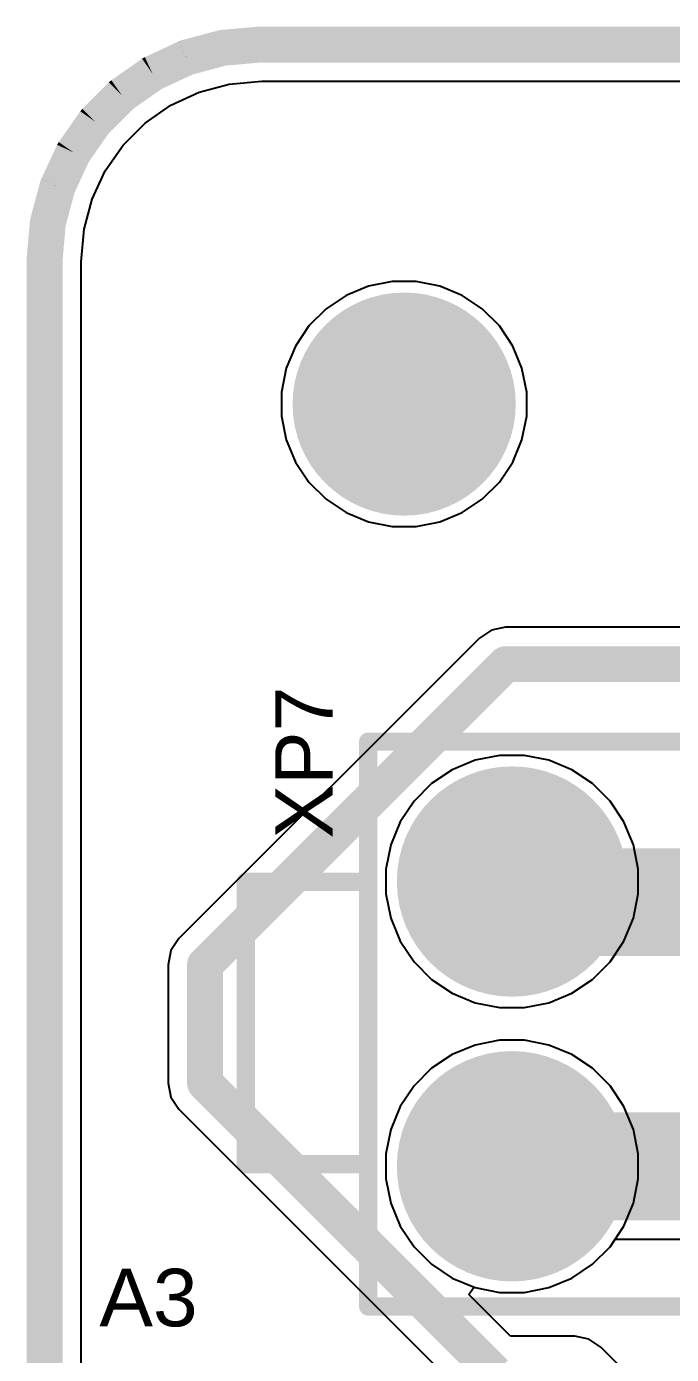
# Model space of a CAD drawing. Header units: inches. Extents: x -0.01 to 4.3, y -0.01 to 7.88.
# Drawn here: x -0.01 to 0.343, y 3.658 to 4.385 of the extents above; entities that cross this region are included whole.
import ezdxf

# ---------------------------------------------------------------- set-up
doc = ezdxf.new("R2010")
doc.units = ezdxf.units.IN
doc.header["$MEASUREMENT"] = 0
for name, color, linetype in [('Bottom Layer', 5, 'Continuous'), ('Bottom Solder', 6, 'Continuous'), ('Mechanical 1', 6, 'Continuous'), ('Multi-Layer', 9, 'Continuous'), ('Pad Holes', 156, 'Continuous'), ('Top Layer', 1, 'Continuous'), ('Top Overlay', 2, 'Continuous'), ('Top Solder', 216, 'Continuous')]:
    doc.layers.add(name, color=color, linetype=linetype)
doc.styles.add('Arial', font='', dxfattribs={"height": 0.2})
doc.styles.get('Arial').set_extended_font_data('Arial')

# ---------------------------------------------------------------- blocks, each defined once
blk = doc.blocks.new('B2P_VH_10')
at = {"layer": 'Bottom Layer'}
h = blk.add_hatch(color=5, dxfattribs=at)
edge = h.paths.add_edge_path()
edge.add_arc((-0.0779527, 0), 0.0590551, 0, 360)
h = blk.add_hatch(color=5, dxfattribs=at)
edge = h.paths.add_edge_path()
edge.add_arc((0.0779528, 0), 0.0590551, 0, 360)
at = {"layer": 'Bottom Solder'}
h = blk.add_hatch(color=6, dxfattribs=at)
edge = h.paths.add_edge_path()
edge.add_arc((-0.0779527, 0), 0.0630551, 0, 360)
h = blk.add_hatch(color=6, dxfattribs=at)
edge = h.paths.add_edge_path()
edge.add_arc((0.0779528, 0), 0.0630551, 0, 360)
at = {"layer": 'Multi-Layer'}
h = blk.add_hatch(color=9, dxfattribs=at)
edge = h.paths.add_edge_path()
edge.add_arc((-0.0779527, 0), 0.0590551, 0, 360)
h = blk.add_hatch(color=9, dxfattribs=at)
edge = h.paths.add_edge_path()
edge.add_arc((0.0779528, 0), 0.0590551, 0, 360)
at = {"layer": 'Pad Holes'}
h = blk.add_hatch(color=7, dxfattribs=at)
edge = h.paths.add_edge_path()
edge.add_arc((-0.0779527, 0), 0.0324803, 0, 360)
h = blk.add_hatch(color=7, dxfattribs=at)
edge = h.paths.add_edge_path()
edge.add_arc((0.0779528, 0), 0.0324803, 0, 360)
at = {"layer": 'Top Layer'}
h = blk.add_hatch(color=1, dxfattribs=at)
edge = h.paths.add_edge_path()
edge.add_arc((-0.0779527, 0), 0.0590551, 0, 360)
h = blk.add_hatch(color=1, dxfattribs=at)
edge = h.paths.add_edge_path()
edge.add_arc((0.0779528, 0), 0.0590551, 0, 360)
at = {"layer": 'Top Solder'}
h = blk.add_hatch(color=216, dxfattribs=at)
edge = h.paths.add_edge_path()
edge.add_arc((-0.0779527, 0), 0.0630551, 0, 360)
h = blk.add_hatch(color=216, dxfattribs=at)
edge = h.paths.add_edge_path()
edge.add_arc((0.0779528, 0), 0.0630551, 0, 360)
at = {"layer": 'Top Overlay'}
for points in [[(-0.0767717, 0.1456693, 0.01, 0.01, 0), (0.0777559, 0.1456693, 0.01, 0.01, 0)], [(-0.0767717, 0.1456693, 0.01, 0.01, 0), (-0.0767717, 0.0787402, 0.01, 0.01, 0)], [(0.0777559, 0.1456693, 0.01, 0.01, 0), (0.0777559, 0.0787402, 0.01, 0.01, 0)], [(-0.1547244, 0.0787402, 0.01, 0.01, 0), (0.1545276, 0.0787402, 0.01, 0.01, 0)], [(-0.1547244, 0.0787402, 0.01, 0.01, 0), (-0.1547244, -0.2450787, 0.01, 0.01, 0)], [(0.1545276, 0.0787402, 0.01, 0.01, 0), (0.1545276, -0.2450787, 0.01, 0.01, 0)], [(-0.1547244, -0.2450787, 0.01, 0.01, 0), (0.1545276, -0.2450787, 0.01, 0.01, 0)]]:
    blk.add_lwpolyline(points, format="xyseb", dxfattribs=at)
for points in [[(-0.0792717, 0.1456693, 0.005, 0.005, 1), (-0.0742717, 0.1456693, 0.005, 0.005, 1)], [(-0.0792717, 0.1456693, 0.005, 0.005, 1), (-0.0742717, 0.1456693, 0.005, 0.005, 1)], [(0.0752559, 0.1456693, 0.005, 0.005, 1), (0.0802559, 0.1456693, 0.005, 0.005, 1)], [(0.0752559, 0.1456693, 0.005, 0.005, 1), (0.0802559, 0.1456693, 0.005, 0.005, 1)], [(-0.1572244, 0.0787402, 0.005, 0.005, 1), (-0.1522244, 0.0787402, 0.005, 0.005, 1)], [(-0.1572244, 0.0787402, 0.005, 0.005, 1), (-0.1522244, 0.0787402, 0.005, 0.005, 1)], [(-0.0792717, 0.0787402, 0.005, 0.005, 1), (-0.0742717, 0.0787402, 0.005, 0.005, 1)], [(0.0752559, 0.0787402, 0.005, 0.005, 1), (0.0802559, 0.0787402, 0.005, 0.005, 1)], [(0.1520276, 0.0787402, 0.005, 0.005, 1), (0.1570276, 0.0787402, 0.005, 0.005, 1)], [(0.1520276, 0.0787402, 0.005, 0.005, 1), (0.1570276, 0.0787402, 0.005, 0.005, 1)], [(-0.1572244, -0.2450787, 0.005, 0.005, 1), (-0.1522244, -0.2450787, 0.005, 0.005, 1)], [(-0.1572244, -0.2450787, 0.005, 0.005, 1), (-0.1522244, -0.2450787, 0.005, 0.005, 1)], [(0.1520276, -0.2450787, 0.005, 0.005, 1), (0.1570276, -0.2450787, 0.005, 0.005, 1)], [(0.1520276, -0.2450787, 0.005, 0.005, 1), (0.1570276, -0.2450787, 0.005, 0.005, 1)]]:
    blk.add_lwpolyline(points, format="xyseb", close=True, dxfattribs=at)

msp = doc.modelspace()

# ---------------------------------------------------------------- hatches: boundary and pattern name
at = {"layer": 'Bottom Layer'}
h = msp.add_hatch(color=5, dxfattribs=at)
edge = h.paths.add_edge_path()
edge.add_arc((0.19685, 4.1779524), 0.0570866, 0, 360)
at = {"layer": 'Bottom Solder'}
h = msp.add_hatch(color=6, dxfattribs=at)
edge = h.paths.add_edge_path()
edge.add_arc((0.19685, 4.1779524), 0.0610866, 0, 360)
at = {"layer": 'Multi-Layer'}
h = msp.add_hatch(color=9, dxfattribs=at)
edge = h.paths.add_edge_path()
edge.add_arc((0.19685, 4.1779524), 0.0570866, 0, 360)
at = {"layer": 'Pad Holes'}
h = msp.add_hatch(color=7, dxfattribs=at)
edge = h.paths.add_edge_path()
edge.add_arc((0.19685, 4.1779524), 0.0570866, 0, 360)
at = {"layer": 'Top Layer'}
h = msp.add_hatch(color=1, dxfattribs=at)
edge = h.paths.add_edge_path()
edge.add_arc((0.19685, 4.1779524), 0.0570866, 0, 360)
at = {"layer": 'Top Solder'}
h = msp.add_hatch(color=216, dxfattribs=at)
edge = h.paths.add_edge_path()
edge.add_arc((0.19685, 4.1779524), 0.0610866, 0, 360)

# ---------------------------------------------------------------- linework, layer by layer
at = {"layer": 'Bottom Layer'}
for p, q in [((0.0691281, 4.3415315), (0.0846042, 4.3487481)), ((0.0846042, 4.3487481), (0.1010991, 4.3531677)), ((0.1010991, 4.3531677), (0.1189861, 4.3547326)), ((0.1189861, 4.3547326), (0.9892653, 4.3547326)), ((0.0551401, 4.331737), (0.0691281, 4.3415315)), ((0.0430656, 4.3196624), (0.0551401, 4.331737)), ((0.0332712, 4.3056743), (0.0430656, 4.3196624)), ((0.0260544, 4.2901981), (0.0332712, 4.3056743)), ((0.0216347, 4.2737038), (0.0260544, 4.2901981)), ((0.0200698, 4.2558167), (0.0216347, 4.2737038)), ((0.0200698, 3.6517323), (0.0200698, 4.2558167)), ((0.1772816, 4.2424609), (0.1650726, 4.2374038)), ((0.1902425, 4.245039), (0.1772816, 4.2424609)), ((0.2034575, 4.245039), (0.1902425, 4.245039)), ((0.2164184, 4.2424609), (0.2034575, 4.245039)), ((0.2286274, 4.2374038), (0.2164184, 4.2424609)), ((0.1650726, 4.2374038), (0.1540848, 4.230062)), ((0.2396152, 4.230062), (0.2286274, 4.2374038)), ((0.1540848, 4.230062), (0.1447404, 4.2207176)), ((0.2489596, 4.2207176), (0.2396152, 4.230062)), ((0.1447404, 4.2207176), (0.1373986, 4.2097298)), ((0.2563014, 4.2097298), (0.2489596, 4.2207176)), ((0.1373986, 4.2097298), (0.1323415, 4.1975208)), ((0.2613585, 4.1975208), (0.2563014, 4.2097298)), ((0.1323415, 4.1975208), (0.1297634, 4.1845599)), ((0.2639366, 4.1845599), (0.2613585, 4.1975208)), ((0.1297634, 4.1845599), (0.1297634, 4.1713449)), ((0.2639366, 4.1713449), (0.2639366, 4.1845599)), ((0.1297634, 4.1713449), (0.1323415, 4.158384)), ((0.2613585, 4.158384), (0.2639366, 4.1713449)), ((0.1323415, 4.158384), (0.1373986, 4.146175)), ((0.2563014, 4.146175), (0.2613585, 4.158384)), ((0.1373986, 4.146175), (0.1447404, 4.1351872)), ((0.2489596, 4.1351872), (0.2563014, 4.146175)), ((0.1447404, 4.1351872), (0.1540848, 4.1258428)), ((0.2396152, 4.1258428), (0.2489596, 4.1351872)), ((0.1540848, 4.1258428), (0.1650726, 4.118501)), ((0.2286274, 4.118501), (0.2396152, 4.1258428)), ((0.1650726, 4.118501), (0.1772816, 4.1134439)), ((0.2164184, 4.1134439), (0.2286274, 4.118501)), ((0.1772816, 4.1134439), (0.1902425, 4.1108658)), ((0.1902425, 4.1108658), (0.2034575, 4.1108658)), ((0.2034575, 4.1108658), (0.2164184, 4.1134439)), ((0.2491042, 3.9855906), (0.2357629, 3.9829368)), ((0.2627068, 3.9855906), (0.2491042, 3.9855906)), ((0.2760481, 3.9829368), (0.2627068, 3.9855906)), ((0.2231957, 3.9777313), (0.2118855, 3.9701741)), ((0.2357629, 3.9829368), (0.2231957, 3.9777313)), ((0.2886153, 3.9777313), (0.2760481, 3.9829368)), ((0.2999255, 3.9701741), (0.2886153, 3.9777313)), ((0.2118855, 3.9701741), (0.2022669, 3.9605555)), ((0.3095441, 3.9605555), (0.2999255, 3.9701741)), ((0.2022669, 3.9605555), (0.1947097, 3.9492453)), ((0.3171013, 3.9492453), (0.3095441, 3.9605555)), ((0.1947097, 3.9492453), (0.1895042, 3.9366781)), ((0.3223068, 3.9366781), (0.3171013, 3.9492453)), ((0.1895042, 3.9366781), (0.1868504, 3.9233368)), ((0.3249606, 3.9233368), (0.3223068, 3.9366781)), ((0.1868504, 3.9233368), (0.1868504, 3.9097342)), ((0.3249606, 3.9097342), (0.3249606, 3.9233368)), ((0.1868504, 3.9097342), (0.1895042, 3.8963929)), ((0.3223068, 3.8963929), (0.3249606, 3.9097342)), ((0.1895042, 3.8963929), (0.1947097, 3.8838257)), ((0.3171013, 3.8838257), (0.3223068, 3.8963929)), ((0.1947097, 3.8838257), (0.2022669, 3.8725155)), ((0.3095441, 3.8725155), (0.3171013, 3.8838257)), ((0.2022669, 3.8725155), (0.2118855, 3.8628969)), ((0.2999255, 3.8628969), (0.3095441, 3.8725155)), ((0.2118855, 3.8628969), (0.2231957, 3.8553397)), ((0.2886153, 3.8553397), (0.2999255, 3.8628969)), ((0.2231957, 3.8553397), (0.2357629, 3.8501342)), ((0.2760481, 3.8501342), (0.2886153, 3.8553397)), ((0.2357629, 3.8501342), (0.2491042, 3.8474804)), ((0.2491042, 3.8474804), (0.2627068, 3.8474804)), ((0.2627068, 3.8474804), (0.2760481, 3.8501342)), ((0.2357629, 3.8270313), (0.2231957, 3.8218258)), ((0.2491042, 3.8296851), (0.2357629, 3.8270313)), ((0.2627068, 3.8296851), (0.2491042, 3.8296851)), ((0.2760481, 3.8270313), (0.2627068, 3.8296851)), ((0.2886153, 3.8218258), (0.2760481, 3.8270313)), ((0.2231957, 3.8218258), (0.2118855, 3.8142686)), ((0.2999255, 3.8142686), (0.2886153, 3.8218258)), ((0.2118855, 3.8142686), (0.2022669, 3.80465)), ((0.3095441, 3.80465), (0.2999255, 3.8142686)), ((0.2022669, 3.80465), (0.1947097, 3.7933398)), ((0.3171013, 3.7933398), (0.3095441, 3.80465)), ((0.1947097, 3.7933398), (0.1895042, 3.7807726)), ((0.3223068, 3.7807726), (0.3171013, 3.7933398)), ((0.1895042, 3.7807726), (0.1868504, 3.7674313)), ((0.3249606, 3.7674313), (0.3223068, 3.7807726)), ((0.1868504, 3.7674313), (0.1868504, 3.7538287)), ((0.3249606, 3.7538287), (0.3249606, 3.7674313)), ((0.1868504, 3.7538287), (0.1895042, 3.7404874)), ((0.3223068, 3.7404874), (0.3249606, 3.7538287)), ((0.1895042, 3.7404874), (0.1947097, 3.7279202)), ((0.3171013, 3.7279202), (0.3223068, 3.7404874)), ((0.1947097, 3.7279202), (0.2022669, 3.71661)), ((0.3095441, 3.71661), (0.3171013, 3.7279202)), ((0.2022669, 3.71661), (0.2118855, 3.7069914)), ((0.2999255, 3.7069914), (0.3095441, 3.71661)), ((0.2118855, 3.7069914), (0.2231957, 3.6994342)), ((0.2886153, 3.6994342), (0.2999255, 3.7069914)), ((0.2231957, 3.6994342), (0.2357629, 3.6942287)), ((0.2357629, 3.6942287), (0.2491042, 3.6915749)), ((0.2627068, 3.6915749), (0.2760481, 3.6942287)), ((0.2760481, 3.6942287), (0.2886153, 3.6994342)), ((0.2491042, 3.6915749), (0.2627068, 3.6915749))]:
    msp.add_line(p, q, dxfattribs=at)
at = {"layer": 'Mechanical 1'}
for points in [[(0.0971714, 4.3779119, 0.0098425, 0.0098425, 0), (0.117681, 4.3797063, 0.0098425, 0.0098425, 0)], [(0.117681, 4.3797063, 0.0098425, 0.0098425, -0.02182004413145965), (0.11811, 4.379725, 0.0098425, 0.0098425, 0)], [(0.117681, 4.3797063, 0.0098425, 0.0098425, -0.02182004413145965), (0.11811, 4.379725, 0.0098425, 0.0098425, 0)], [(0.11811, 4.379725, 0.0098425, 0.0098425, 0), (2.3481351, 4.379725, 0.0098425, 0.0098425, 0)], [(0.0569903, 4.3634475, 0.0098425, 0.0098425, 0), (0.0756179, 4.3721337, 0.0098425, 0.0098425, 0)], [(0.0756179, 4.3721337, 0.0098425, 0.0098425, -0.04454486176440726), (0.0764399, 4.3724345, 0.0098425, 0.0098425, 0)], [(0.0756179, 4.3721337, 0.0098425, 0.0098425, 0), (0.0756336, 4.372141, 0.0098425, 0.0098425, 0)], [(0.0756336, 4.372141, 0.0098425, 0.0098425, -0.04366418099658256), (0.0764399, 4.3724345, 0.0098425, 0.0098425, 0)], [(0.0764399, 4.3724345, 0.0098425, 0.0098425, 0), (0.0963265, 4.3777629, 0.0098425, 0.0098425, 0)], [(0.0963265, 4.3777629, 0.0098425, 0.0098425, -0.04365780924447472), (0.0971714, 4.3779119, 0.0098425, 0.0098425, 0)], [(0.0963265, 4.3777629, 0.0098425, 0.0098425, -0.04365780924447472), (0.0971714, 4.3779119, 0.0098425, 0.0098425, 0)], [(0.0794035, 4.3630369, 0.0098425, 0.0098425, 0), (0.0984582, 4.3681424, 0.0098425, 0.0098425, 0)], [(0.0984582, 4.3681424, 0.0098425, 0.0098425, 0), (0.1183253, 4.3698806, 0.0098425, 0.0098425, 0)], [(0.1183253, 4.3698806, 0.0098425, 0.0098425, 0), (2.3483504, 4.3698806, 0.0098425, 0.0098425, 0)], [(0.0393864, 4.3512161, 0.0098425, 0.0098425, 0), (0.056212, 4.3629975, 0.0098425, 0.0098425, 0)], [(0.056212, 4.3629975, 0.0098425, 0.0098425, -0.04487589575601293), (0.0569746, 4.3634402, 0.0098425, 0.0098425, 0)], [(0.056212, 4.3629975, 0.0098425, 0.0098425, 0), (0.0562316, 4.3630112, 0.0098425, 0.0098425, 0)], [(0.0562316, 4.3630112, 0.0098425, 0.0098425, -0.04454092338148029), (0.0569903, 4.3634475, 0.0098425, 0.0098425, 0)], [(0.0569746, 4.3634402, 0.0098425, 0.0098425, 0), (0.0569903, 4.3634475, 0.0098425, 0.0098425, 0)], [(0.0615251, 4.3547001, 0.0098425, 0.0098425, 0), (0.0794035, 4.3630369, 0.0098425, 0.0098425, 0)], [(0.0241638, 4.336105, 0.0098425, 0.0098425, 0), (0.0386974, 4.3506388, 0.0098425, 0.0098425, 0)], [(0.0386974, 4.3506388, 0.0098425, 0.0098425, -0.04453429967213798), (0.0393668, 4.3512024, 0.0098425, 0.0098425, 0)], [(0.0386974, 4.3506388, 0.0098425, 0.0098425, 0), (0.0387095, 4.3506509, 0.0098425, 0.0098425, 0)], [(0.0387095, 4.3506509, 0.0098425, 0.0098425, -0.04487716448433533), (0.0393864, 4.3512161, 0.0098425, 0.0098425, 0)], [(0.0393668, 4.3512024, 0.0098425, 0.0098425, 0), (0.0393864, 4.3512161, 0.0098425, 0.0098425, 0)], [(0.0453661, 4.3433855, 0.0098425, 0.0098425, 0), (0.0615251, 4.3547001, 0.0098425, 0.0098425, 0)], [(0.0314173, 4.3294365, 0.0098425, 0.0098425, 0), (0.0453661, 4.3433855, 0.0098425, 0.0098425, 0)], [(0.0236002, 4.3354357, 0.0098425, 0.0098425, -0.04452668953415), (0.0241638, 4.336105, 0.0098425, 0.0098425, 0)], [(0.0236016, 4.3354377, 0.0098425, 0.0098425, -0.04353659341696516), (0.0241517, 4.3360929, 0.0098425, 0.0098425, 0)], [(0.0241517, 4.3360929, 0.0098425, 0.0098425, 0), (0.0241638, 4.336105, 0.0098425, 0.0098425, 0)], [(0.011793, 4.3185733, 0.0098425, 0.0098425, 0), (0.0235988, 4.3354337, 0.0098425, 0.0098425, 0)], [(0.0201025, 4.3132774, 0.0098425, 0.0098425, 0), (0.0314173, 4.3294365, 0.0098425, 0.0098425, 0)], [(0.0235988, 4.3354337, 0.0098425, 0.0098425, -0.0002478294062523576), (0.0236016, 4.3354377, 0.0098425, 0.0098425, 0)], [(0.0235988, 4.3354337, 0.0098425, 0.0098425, 0), (0.0236002, 4.3354357, 0.0098425, 0.0098425, 0)], [(0.0236002, 4.3354357, 0.0098425, 0.0098425, 0), (0.0236016, 4.3354377, 0.0098425, 0.0098425, 0)], [(0.0026689, 4.2991847, 0.0098425, 0.0098425, 0), (0.0113553, 4.3178125, 0.0098425, 0.0098425, 0)], [(0.0113553, 4.3178125, 0.0098425, 0.0098425, -0.04454391532057534), (0.0117916, 4.3185713, 0.0098425, 0.0098425, 0)], [(0.0113553, 4.3178125, 0.0098425, 0.0098425, 0), (0.0113626, 4.3178282, 0.0098425, 0.0098425, 0)], [(0.0113626, 4.3178282, 0.0098425, 0.0098425, -0.04353692102543783), (0.0117902, 4.3185693, 0.0098425, 0.0098425, 0)], [(0.0117902, 4.3185693, 0.0098425, 0.0098425, -0.0002478294062524686), (0.011793, 4.3185733, 0.0098425, 0.0098425, 0)], [(0.0117902, 4.3185693, 0.0098425, 0.0098425, 0), (0.0117916, 4.3185713, 0.0098425, 0.0098425, 0)], [(0.0117916, 4.3185713, 0.0098425, 0.0098425, 0), (0.011793, 4.3185733, 0.0098425, 0.0098425, 0)], [(0.0117657, 4.2953992, 0.0098425, 0.0098425, 0), (0.0201025, 4.3132774, 0.0098425, 0.0098425, 0)], [(0.0023681, 4.2983628, 0.0098425, 0.0098425, -0.04454112327290013), (0.0026689, 4.2991847, 0.0098425, 0.0098425, 0)], [(0.0023681, 4.2983628, 0.0098425, 0.0098425, -0.04365926569126104), (0.0026616, 4.299169, 0.0098425, 0.0098425, 0)], [(0.0026616, 4.299169, 0.0098425, 0.0098425, 0), (0.0026689, 4.2991847, 0.0098425, 0.0098425, 0)], [(-0.0029605, 4.2784764, 0.0098425, 0.0098425, 0), (0.0023681, 4.2983628, 0.0098425, 0.0098425, 0)], [(0.00666, 4.2763444, 0.0098425, 0.0098425, 0), (0.0117657, 4.2953992, 0.0098425, 0.0098425, 0)], [(-0.0049039, 4.2571218, 0.0098425, 0.0098425, 0), (-0.0031095, 4.2776314, 0.0098425, 0.0098425, 0)], [(-0.0031095, 4.2776314, 0.0098425, 0.0098425, -0.0436627245491723), (-0.0029605, 4.2784764, 0.0098425, 0.0098425, 0)], [(-0.0031095, 4.2776314, 0.0098425, 0.0098425, -0.0436627245491723), (-0.0029605, 4.2784764, 0.0098425, 0.0098425, 0)], [(0.0049218, 4.2564775, 0.0098425, 0.0098425, 0), (0.00666, 4.2763444, 0.0098425, 0.0098425, 0)], [(-0.0049226, 4.2566928, 0.0098425, 0.0098425, -0.02182004413145965), (-0.0049039, 4.2571218, 0.0098425, 0.0098425, 0)], [(-0.0049226, 4.2566928, 0.0098425, 0.0098425, -0.02182004413145965), (-0.0049039, 4.2571218, 0.0098425, 0.0098425, 0)], [(-0.0049226, 0.11811, 0.0098425, 0.0098425, 0), (-0.0049226, 4.2566928, 0.0098425, 0.0098425, 0)], [(0.0049218, 0.1183253, 0.0098425, 0.0098425, 0), (0.0049218, 4.2564775, 0.0098425, 0.0098425, 0)]]:
    msp.add_lwpolyline(points, format="xyseb", dxfattribs=at)
for points in [[(0.1152204, 4.3797063, 0.0049212, 0.0049212, 1), (0.1201416, 4.3797063, 0.0049212, 0.0049212, 1)], [(0.1152204, 4.3797063, 0.0049212, 0.0049212, 1), (0.1201416, 4.3797063, 0.0049212, 0.0049212, 1)], [(0.1152204, 4.3797063, 0.0049212, 0.0049212, 1), (0.1201416, 4.3797063, 0.0049212, 0.0049212, 1)], [(0.1156494, 4.379725, 0.0049212, 0.0049212, 1), (0.1205706, 4.379725, 0.0049212, 0.0049212, 1)], [(0.1156494, 4.379725, 0.0049212, 0.0049212, 1), (0.1205706, 4.379725, 0.0049212, 0.0049212, 1)], [(0.1156494, 4.379725, 0.0049212, 0.0049212, 1), (0.1205706, 4.379725, 0.0049212, 0.0049212, 1)], [(0.0731573, 4.3721337, 0.0049212, 0.0049212, 1), (0.0780785, 4.3721337, 0.0049212, 0.0049212, 1)], [(0.0731573, 4.3721337, 0.0049212, 0.0049212, 1), (0.0780785, 4.3721337, 0.0049212, 0.0049212, 1)], [(0.0731573, 4.3721337, 0.0049212, 0.0049212, 1), (0.0780785, 4.3721337, 0.0049212, 0.0049212, 1)], [(0.073173, 4.372141, 0.0049212, 0.0049212, 1), (0.0780942, 4.372141, 0.0049212, 0.0049212, 1)], [(0.073173, 4.372141, 0.0049212, 0.0049212, 1), (0.0780942, 4.372141, 0.0049212, 0.0049212, 1)], [(0.0739793, 4.3724345, 0.0049212, 0.0049212, 1), (0.0789005, 4.3724345, 0.0049212, 0.0049212, 1)], [(0.0739793, 4.3724345, 0.0049212, 0.0049212, 1), (0.0789005, 4.3724345, 0.0049212, 0.0049212, 1)], [(0.0739793, 4.3724345, 0.0049212, 0.0049212, 1), (0.0789005, 4.3724345, 0.0049212, 0.0049212, 1)], [(0.0938659, 4.3777629, 0.0049212, 0.0049212, 1), (0.0987871, 4.3777629, 0.0049212, 0.0049212, 1)], [(0.0938659, 4.3777629, 0.0049212, 0.0049212, 1), (0.0987871, 4.3777629, 0.0049212, 0.0049212, 1)], [(0.0938659, 4.3777629, 0.0049212, 0.0049212, 1), (0.0987871, 4.3777629, 0.0049212, 0.0049212, 1)], [(0.0947108, 4.3779119, 0.0049212, 0.0049212, 1), (0.099632, 4.3779119, 0.0049212, 0.0049212, 1)], [(0.0947108, 4.3779119, 0.0049212, 0.0049212, 1), (0.099632, 4.3779119, 0.0049212, 0.0049212, 1)], [(0.0947108, 4.3779119, 0.0049212, 0.0049212, 1), (0.099632, 4.3779119, 0.0049212, 0.0049212, 1)], [(0.0959976, 4.3681424, 0.0049212, 0.0049212, 1), (0.1009188, 4.3681424, 0.0049212, 0.0049212, 1)], [(0.0959976, 4.3681424, 0.0049212, 0.0049212, 1), (0.1009188, 4.3681424, 0.0049212, 0.0049212, 1)], [(0.1158647, 4.3698806, 0.0049212, 0.0049212, 1), (0.1207859, 4.3698806, 0.0049212, 0.0049212, 1)], [(0.1158647, 4.3698806, 0.0049212, 0.0049212, 1), (0.1207859, 4.3698806, 0.0049212, 0.0049212, 1)], [(0.0537514, 4.3629975, 0.0049212, 0.0049212, 1), (0.0586726, 4.3629975, 0.0049212, 0.0049212, 1)], [(0.0537514, 4.3629975, 0.0049212, 0.0049212, 1), (0.0586726, 4.3629975, 0.0049212, 0.0049212, 1)], [(0.0537514, 4.3629975, 0.0049212, 0.0049212, 1), (0.0586726, 4.3629975, 0.0049212, 0.0049212, 1)], [(0.053771, 4.3630112, 0.0049212, 0.0049212, 1), (0.0586922, 4.3630112, 0.0049212, 0.0049212, 1)], [(0.053771, 4.3630112, 0.0049212, 0.0049212, 1), (0.0586922, 4.3630112, 0.0049212, 0.0049212, 1)], [(0.054514, 4.3634402, 0.0049212, 0.0049212, 1), (0.0594352, 4.3634402, 0.0049212, 0.0049212, 1)], [(0.054514, 4.3634402, 0.0049212, 0.0049212, 1), (0.0594352, 4.3634402, 0.0049212, 0.0049212, 1)], [(0.0545297, 4.3634475, 0.0049212, 0.0049212, 1), (0.0594509, 4.3634475, 0.0049212, 0.0049212, 1)], [(0.0545297, 4.3634475, 0.0049212, 0.0049212, 1), (0.0594509, 4.3634475, 0.0049212, 0.0049212, 1)], [(0.0545297, 4.3634475, 0.0049212, 0.0049212, 1), (0.0594509, 4.3634475, 0.0049212, 0.0049212, 1)], [(0.0769429, 4.3630369, 0.0049212, 0.0049212, 1), (0.0818641, 4.3630369, 0.0049212, 0.0049212, 1)], [(0.0769429, 4.3630369, 0.0049212, 0.0049212, 1), (0.0818641, 4.3630369, 0.0049212, 0.0049212, 1)], [(0.0362368, 4.3506388, 0.0049212, 0.0049212, 1), (0.041158, 4.3506388, 0.0049212, 0.0049212, 1)], [(0.0362368, 4.3506388, 0.0049212, 0.0049212, 1), (0.041158, 4.3506388, 0.0049212, 0.0049212, 1)], [(0.0362368, 4.3506388, 0.0049212, 0.0049212, 1), (0.041158, 4.3506388, 0.0049212, 0.0049212, 1)], [(0.0362489, 4.3506509, 0.0049212, 0.0049212, 1), (0.0411701, 4.3506509, 0.0049212, 0.0049212, 1)], [(0.0362489, 4.3506509, 0.0049212, 0.0049212, 1), (0.0411701, 4.3506509, 0.0049212, 0.0049212, 1)], [(0.0369062, 4.3512024, 0.0049212, 0.0049212, 1), (0.0418274, 4.3512024, 0.0049212, 0.0049212, 1)], [(0.0369062, 4.3512024, 0.0049212, 0.0049212, 1), (0.0418274, 4.3512024, 0.0049212, 0.0049212, 1)], [(0.0369258, 4.3512161, 0.0049212, 0.0049212, 1), (0.041847, 4.3512161, 0.0049212, 0.0049212, 1)], [(0.0369258, 4.3512161, 0.0049212, 0.0049212, 1), (0.041847, 4.3512161, 0.0049212, 0.0049212, 1)], [(0.0369258, 4.3512161, 0.0049212, 0.0049212, 1), (0.041847, 4.3512161, 0.0049212, 0.0049212, 1)], [(0.0590645, 4.3547001, 0.0049212, 0.0049212, 1), (0.0639857, 4.3547001, 0.0049212, 0.0049212, 1)], [(0.0590645, 4.3547001, 0.0049212, 0.0049212, 1), (0.0639857, 4.3547001, 0.0049212, 0.0049212, 1)], [(0.0429055, 4.3433855, 0.0049212, 0.0049212, 1), (0.0478267, 4.3433855, 0.0049212, 0.0049212, 1)], [(0.0429055, 4.3433855, 0.0049212, 0.0049212, 1), (0.0478267, 4.3433855, 0.0049212, 0.0049212, 1)], [(0.0216911, 4.3360929, 0.0049212, 0.0049212, 1), (0.0266123, 4.3360929, 0.0049212, 0.0049212, 1)], [(0.0216911, 4.3360929, 0.0049212, 0.0049212, 1), (0.0266123, 4.3360929, 0.0049212, 0.0049212, 1)], [(0.0217032, 4.336105, 0.0049212, 0.0049212, 1), (0.0266244, 4.336105, 0.0049212, 0.0049212, 1)], [(0.0217032, 4.336105, 0.0049212, 0.0049212, 1), (0.0266244, 4.336105, 0.0049212, 0.0049212, 1)], [(0.0217032, 4.336105, 0.0049212, 0.0049212, 1), (0.0266244, 4.336105, 0.0049212, 0.0049212, 1)], [(0.0211382, 4.3354337, 0.0049212, 0.0049212, 1), (0.0260594, 4.3354337, 0.0049212, 0.0049212, 1)], [(0.0211382, 4.3354337, 0.0049212, 0.0049212, 1), (0.0260594, 4.3354337, 0.0049212, 0.0049212, 1)], [(0.0211382, 4.3354337, 0.0049212, 0.0049212, 1), (0.0260594, 4.3354337, 0.0049212, 0.0049212, 1)], [(0.0211396, 4.3354357, 0.0049212, 0.0049212, 1), (0.0260608, 4.3354357, 0.0049212, 0.0049212, 1)], [(0.0211396, 4.3354357, 0.0049212, 0.0049212, 1), (0.0260608, 4.3354357, 0.0049212, 0.0049212, 1)], [(0.0211396, 4.3354357, 0.0049212, 0.0049212, 1), (0.0260608, 4.3354357, 0.0049212, 0.0049212, 1)], [(0.021141, 4.3354377, 0.0049212, 0.0049212, 1), (0.0260622, 4.3354377, 0.0049212, 0.0049212, 1)], [(0.021141, 4.3354377, 0.0049212, 0.0049212, 1), (0.0260622, 4.3354377, 0.0049212, 0.0049212, 1)], [(0.021141, 4.3354377, 0.0049212, 0.0049212, 1), (0.0260622, 4.3354377, 0.0049212, 0.0049212, 1)], [(0.0289567, 4.3294365, 0.0049212, 0.0049212, 1), (0.0338779, 4.3294365, 0.0049212, 0.0049212, 1)], [(0.0289567, 4.3294365, 0.0049212, 0.0049212, 1), (0.0338779, 4.3294365, 0.0049212, 0.0049212, 1)], [(0.0088947, 4.3178125, 0.0049212, 0.0049212, 1), (0.0138159, 4.3178125, 0.0049212, 0.0049212, 1)], [(0.0088947, 4.3178125, 0.0049212, 0.0049212, 1), (0.0138159, 4.3178125, 0.0049212, 0.0049212, 1)], [(0.0088947, 4.3178125, 0.0049212, 0.0049212, 1), (0.0138159, 4.3178125, 0.0049212, 0.0049212, 1)], [(0.008902, 4.3178282, 0.0049212, 0.0049212, 1), (0.0138232, 4.3178282, 0.0049212, 0.0049212, 1)], [(0.008902, 4.3178282, 0.0049212, 0.0049212, 1), (0.0138232, 4.3178282, 0.0049212, 0.0049212, 1)], [(0.0093296, 4.3185693, 0.0049212, 0.0049212, 1), (0.0142508, 4.3185693, 0.0049212, 0.0049212, 1)], [(0.0093296, 4.3185693, 0.0049212, 0.0049212, 1), (0.0142508, 4.3185693, 0.0049212, 0.0049212, 1)], [(0.0093296, 4.3185693, 0.0049212, 0.0049212, 1), (0.0142508, 4.3185693, 0.0049212, 0.0049212, 1)], [(0.009331, 4.3185713, 0.0049212, 0.0049212, 1), (0.0142522, 4.3185713, 0.0049212, 0.0049212, 1)], [(0.009331, 4.3185713, 0.0049212, 0.0049212, 1), (0.0142522, 4.3185713, 0.0049212, 0.0049212, 1)], [(0.009331, 4.3185713, 0.0049212, 0.0049212, 1), (0.0142522, 4.3185713, 0.0049212, 0.0049212, 1)], [(0.0093324, 4.3185733, 0.0049212, 0.0049212, 1), (0.0142536, 4.3185733, 0.0049212, 0.0049212, 1)], [(0.0093324, 4.3185733, 0.0049212, 0.0049212, 1), (0.0142536, 4.3185733, 0.0049212, 0.0049212, 1)], [(0.0093324, 4.3185733, 0.0049212, 0.0049212, 1), (0.0142536, 4.3185733, 0.0049212, 0.0049212, 1)], [(0.0176419, 4.3132774, 0.0049212, 0.0049212, 1), (0.0225631, 4.3132774, 0.0049212, 0.0049212, 1)], [(0.0176419, 4.3132774, 0.0049212, 0.0049212, 1), (0.0225631, 4.3132774, 0.0049212, 0.0049212, 1)], [(0.000201, 4.299169, 0.0049212, 0.0049212, 1), (0.0051222, 4.299169, 0.0049212, 0.0049212, 1)], [(0.000201, 4.299169, 0.0049212, 0.0049212, 1), (0.0051222, 4.299169, 0.0049212, 0.0049212, 1)], [(0.0002083, 4.2991847, 0.0049212, 0.0049212, 1), (0.0051295, 4.2991847, 0.0049212, 0.0049212, 1)], [(0.0002083, 4.2991847, 0.0049212, 0.0049212, 1), (0.0051295, 4.2991847, 0.0049212, 0.0049212, 1)], [(0.0002083, 4.2991847, 0.0049212, 0.0049212, 1), (0.0051295, 4.2991847, 0.0049212, 0.0049212, 1)], [(-9.25e-05, 4.2983628, 0.0049212, 0.0049212, 1), (0.0048287, 4.2983628, 0.0049212, 0.0049212, 1)], [(-9.25e-05, 4.2983628, 0.0049212, 0.0049212, 1), (0.0048287, 4.2983628, 0.0049212, 0.0049212, 1)], [(-9.25e-05, 4.2983628, 0.0049212, 0.0049212, 1), (0.0048287, 4.2983628, 0.0049212, 0.0049212, 1)], [(0.0093051, 4.2953992, 0.0049212, 0.0049212, 1), (0.0142263, 4.2953992, 0.0049212, 0.0049212, 1)], [(0.0093051, 4.2953992, 0.0049212, 0.0049212, 1), (0.0142263, 4.2953992, 0.0049212, 0.0049212, 1)], [(-0.0055701, 4.2776314, 0.0049212, 0.0049212, 1), (-0.0006489, 4.2776314, 0.0049212, 0.0049212, 1)], [(-0.0055701, 4.2776314, 0.0049212, 0.0049212, 1), (-0.0006489, 4.2776314, 0.0049212, 0.0049212, 1)], [(-0.0055701, 4.2776314, 0.0049212, 0.0049212, 1), (-0.0006489, 4.2776314, 0.0049212, 0.0049212, 1)], [(-0.0054211, 4.2784764, 0.0049212, 0.0049212, 1), (-0.0004999, 4.2784764, 0.0049212, 0.0049212, 1)], [(-0.0054211, 4.2784764, 0.0049212, 0.0049212, 1), (-0.0004999, 4.2784764, 0.0049212, 0.0049212, 1)], [(-0.0054211, 4.2784764, 0.0049212, 0.0049212, 1), (-0.0004999, 4.2784764, 0.0049212, 0.0049212, 1)], [(0.0041994, 4.2763444, 0.0049212, 0.0049212, 1), (0.0091206, 4.2763444, 0.0049212, 0.0049212, 1)], [(0.0041994, 4.2763444, 0.0049212, 0.0049212, 1), (0.0091206, 4.2763444, 0.0049212, 0.0049212, 1)], [(-0.0073832, 4.2566928, 0.0049212, 0.0049212, 1), (-0.002462, 4.2566928, 0.0049212, 0.0049212, 1)], [(-0.0073832, 4.2566928, 0.0049212, 0.0049212, 1), (-0.002462, 4.2566928, 0.0049212, 0.0049212, 1)], [(-0.0073832, 4.2566928, 0.0049212, 0.0049212, 1), (-0.002462, 4.2566928, 0.0049212, 0.0049212, 1)], [(-0.0073645, 4.2571218, 0.0049212, 0.0049212, 1), (-0.0024433, 4.2571218, 0.0049212, 0.0049212, 1)], [(-0.0073645, 4.2571218, 0.0049212, 0.0049212, 1), (-0.0024433, 4.2571218, 0.0049212, 0.0049212, 1)], [(-0.0073645, 4.2571218, 0.0049212, 0.0049212, 1), (-0.0024433, 4.2571218, 0.0049212, 0.0049212, 1)], [(0.0024612, 4.2564775, 0.0049212, 0.0049212, 1), (0.0073824, 4.2564775, 0.0049212, 0.0049212, 1)], [(0.0024612, 4.2564775, 0.0049212, 0.0049212, 1), (0.0073824, 4.2564775, 0.0049212, 0.0049212, 1)]]:
    msp.add_lwpolyline(points, format="xyseb", close=True, dxfattribs=at)
at = {"layer": 'Top Layer'}
for p, q in [((0.0691281, 4.3415315), (0.0846042, 4.3487481)), ((0.0846042, 4.3487481), (0.1010991, 4.3531677)), ((0.1010991, 4.3531677), (0.1189861, 4.3547326)), ((0.1189861, 4.3547326), (0.5612653, 4.3547326)), ((0.0551401, 4.331737), (0.0691281, 4.3415315)), ((0.0430656, 4.3196624), (0.0551401, 4.331737)), ((0.0332712, 4.3056743), (0.0430656, 4.3196624)), ((0.0260544, 4.2901981), (0.0332712, 4.3056743)), ((0.0216347, 4.2737038), (0.0260544, 4.2901981)), ((0.0200698, 4.2558167), (0.0216347, 4.2737038)), ((0.0200698, 3.6517323), (0.0200698, 4.2558167)), ((0.1772816, 4.2424609), (0.1650726, 4.2374038)), ((0.1902425, 4.245039), (0.1772816, 4.2424609)), ((0.2034575, 4.245039), (0.1902425, 4.245039)), ((0.2164184, 4.2424609), (0.2034575, 4.245039)), ((0.2286274, 4.2374038), (0.2164184, 4.2424609)), ((0.1650726, 4.2374038), (0.1540848, 4.230062)), ((0.2396152, 4.230062), (0.2286274, 4.2374038)), ((0.1540848, 4.230062), (0.1447404, 4.2207176)), ((0.2489596, 4.2207176), (0.2396152, 4.230062)), ((0.1447404, 4.2207176), (0.1373986, 4.2097298)), ((0.2563014, 4.2097298), (0.2489596, 4.2207176)), ((0.1373986, 4.2097298), (0.1323415, 4.1975208)), ((0.2613585, 4.1975208), (0.2563014, 4.2097298)), ((0.1323415, 4.1975208), (0.1297634, 4.1845599)), ((0.2639366, 4.1845599), (0.2613585, 4.1975208)), ((0.1297634, 4.1845599), (0.1297634, 4.1713449)), ((0.2639366, 4.1713449), (0.2639366, 4.1845599)), ((0.1297634, 4.1713449), (0.1323415, 4.158384)), ((0.2613585, 4.158384), (0.2639366, 4.1713449)), ((0.1323415, 4.158384), (0.1373986, 4.146175)), ((0.2563014, 4.146175), (0.2613585, 4.158384)), ((0.1373986, 4.146175), (0.1447404, 4.1351872)), ((0.2489596, 4.1351872), (0.2563014, 4.146175)), ((0.1447404, 4.1351872), (0.1540848, 4.1258428)), ((0.2396152, 4.1258428), (0.2489596, 4.1351872)), ((0.1540848, 4.1258428), (0.1650726, 4.118501)), ((0.2286274, 4.118501), (0.2396152, 4.1258428)), ((0.1650726, 4.118501), (0.1772816, 4.1134439)), ((0.2164184, 4.1134439), (0.2286274, 4.118501)), ((0.1772816, 4.1134439), (0.1902425, 4.1108658)), ((0.1902425, 4.1108658), (0.2034575, 4.1108658)), ((0.2034575, 4.1108658), (0.2164184, 4.1134439)), ((0.238109, 4.0498411), (0.0735755, 3.8853075)), ((0.2446726, 4.0542267), (0.238109, 4.0498411)), ((0.2524147, 4.0557667), (0.2446726, 4.0542267)), ((0.4339482, 4.0557667), (0.2524147, 4.0557667)), ((0.0735755, 3.8853075), (0.0691899, 3.8787441)), ((0.0691899, 3.8787441), (0.0676499, 3.8710019)), ((0.0676499, 3.8710019), (0.0676499, 3.8061636)), ((0.0676499, 3.8061636), (0.0691899, 3.7984214)), ((0.0691899, 3.7984214), (0.0735755, 3.791858)), ((0.0735755, 3.791858), (0.2323671, 3.6330664)), ((0.2999255, 3.7069914), (0.3095441, 3.71661)), ((0.3095441, 3.71661), (0.312318, 3.7207614)), ((0.312318, 3.7207614), (0.4064526, 3.7207614)), ((0.2886153, 3.6994342), (0.2999255, 3.7069914)), ((0.2323014, 3.6903545), (0.2350793, 3.6945119)), ((0.2350793, 3.6945119), (0.2357629, 3.6942287)), ((0.2357629, 3.6942287), (0.2491042, 3.6915749)), ((0.2627068, 3.6915749), (0.2760481, 3.6942287)), ((0.2760481, 3.6942287), (0.2886153, 3.6994342)), ((0.2550527, 3.6676032), (0.2323014, 3.6903545)), ((0.2491042, 3.6915749), (0.2627068, 3.6915749)), ((0.2901994, 3.6676032), (0.2550527, 3.6676032)), ((0.2979416, 3.6660632), (0.2901994, 3.6676032)), ((0.304505, 3.6616776), (0.2979416, 3.6660632)), ((0.3818864, 3.5842962), (0.304505, 3.6616776))]:
    msp.add_line(p, q, dxfattribs=at)
for points in [[(0.0878811, 3.8710019, 0.019685, 0.019685, 0), (0.2524147, 4.0355355, 0.019685, 0.019685, 0)], [(0.2524147, 4.0355355, 0.019685, 0.019685, 0), (0.6693937, 4.0355355, 0.019685, 0.019685, 0)], [(0.2559055, 3.9165355, 0.0590551, 0.0590551, 0), (0.2672051, 3.9052359, 0.0590551, 0.0590551, 0)], [(0.2672051, 3.9052359, 0.0590551, 0.0590551, 0), (0.3869323, 3.9052359, 0.0590551, 0.0590551, 0)], [(0.0878811, 3.8061636, 0.019685, 0.019685, 0), (0.0878811, 3.8710019, 0.019685, 0.019685, 0)], [(0.0878811, 3.8061636, 0.019685, 0.019685, 0), (0.2466727, 3.647372, 0.019685, 0.019685, 0)], [(0.265748, 3.7598425, 0.0590551, 0.0590551, 0), (0.2665355, 3.76063, 0.0590551, 0.0590551, 0)], [(0.2665355, 3.76063, 0.0590551, 0.0590551, 0), (0.4229668, 3.76063, 0.0590551, 0.0590551, 0)]]:
    msp.add_lwpolyline(points, format="xyseb", dxfattribs=at)
for points in [[(0.2474935, 4.0355355, 0.0098425, 0.0098425, 1), (0.2573359, 4.0355355, 0.0098425, 0.0098425, 1)], [(0.2474935, 4.0355355, 0.0098425, 0.0098425, 1), (0.2573359, 4.0355355, 0.0098425, 0.0098425, 1)], [(0.2411417, 3.9165355, 0.0295275, 0.0295275, 1), (0.2706693, 3.9165355, 0.0295275, 0.0295275, 1)], [(0.2524413, 3.9052359, 0.0295275, 0.0295275, 1), (0.2819689, 3.9052359, 0.0295275, 0.0295275, 1)], [(0.2524413, 3.9052359, 0.0295275, 0.0295275, 1), (0.2819689, 3.9052359, 0.0295275, 0.0295275, 1)], [(0.0829599, 3.8710019, 0.0098425, 0.0098425, 1), (0.0928023, 3.8710019, 0.0098425, 0.0098425, 1)], [(0.0829599, 3.8710019, 0.0098425, 0.0098425, 1), (0.0928023, 3.8710019, 0.0098425, 0.0098425, 1)], [(0.0829599, 3.8061636, 0.0098425, 0.0098425, 1), (0.0928023, 3.8061636, 0.0098425, 0.0098425, 1)], [(0.0829599, 3.8061636, 0.0098425, 0.0098425, 1), (0.0928023, 3.8061636, 0.0098425, 0.0098425, 1)], [(0.2509842, 3.7598425, 0.0295275, 0.0295275, 1), (0.2805118, 3.7598425, 0.0295275, 0.0295275, 1)], [(0.2517717, 3.76063, 0.0295275, 0.0295275, 1), (0.2812993, 3.76063, 0.0295275, 0.0295275, 1)], [(0.2517717, 3.76063, 0.0295275, 0.0295275, 1), (0.2812993, 3.76063, 0.0295275, 0.0295275, 1)]]:
    msp.add_lwpolyline(points, format="xyseb", close=True, dxfattribs=at)

# ---------------------------------------------------------------- block references
at = {"rotation": 90}
msp.add_blockref('B2P_VH_10', (0.2559055, 3.8385827), dxfattribs=at)

# ---------------------------------------------------------------- texts
at = {"layer": 'Top Overlay', "style": 'Arial'}
msp.add_text('XP7', height=0.0314961, rotation=90, dxfattribs=at).set_placement((0.1577429, 3.9400188))
msp.add_text('A3', height=0.0314961, dxfattribs=at).set_placement((0.03, 3.673))

doc.saveas('drawing.dxf')
